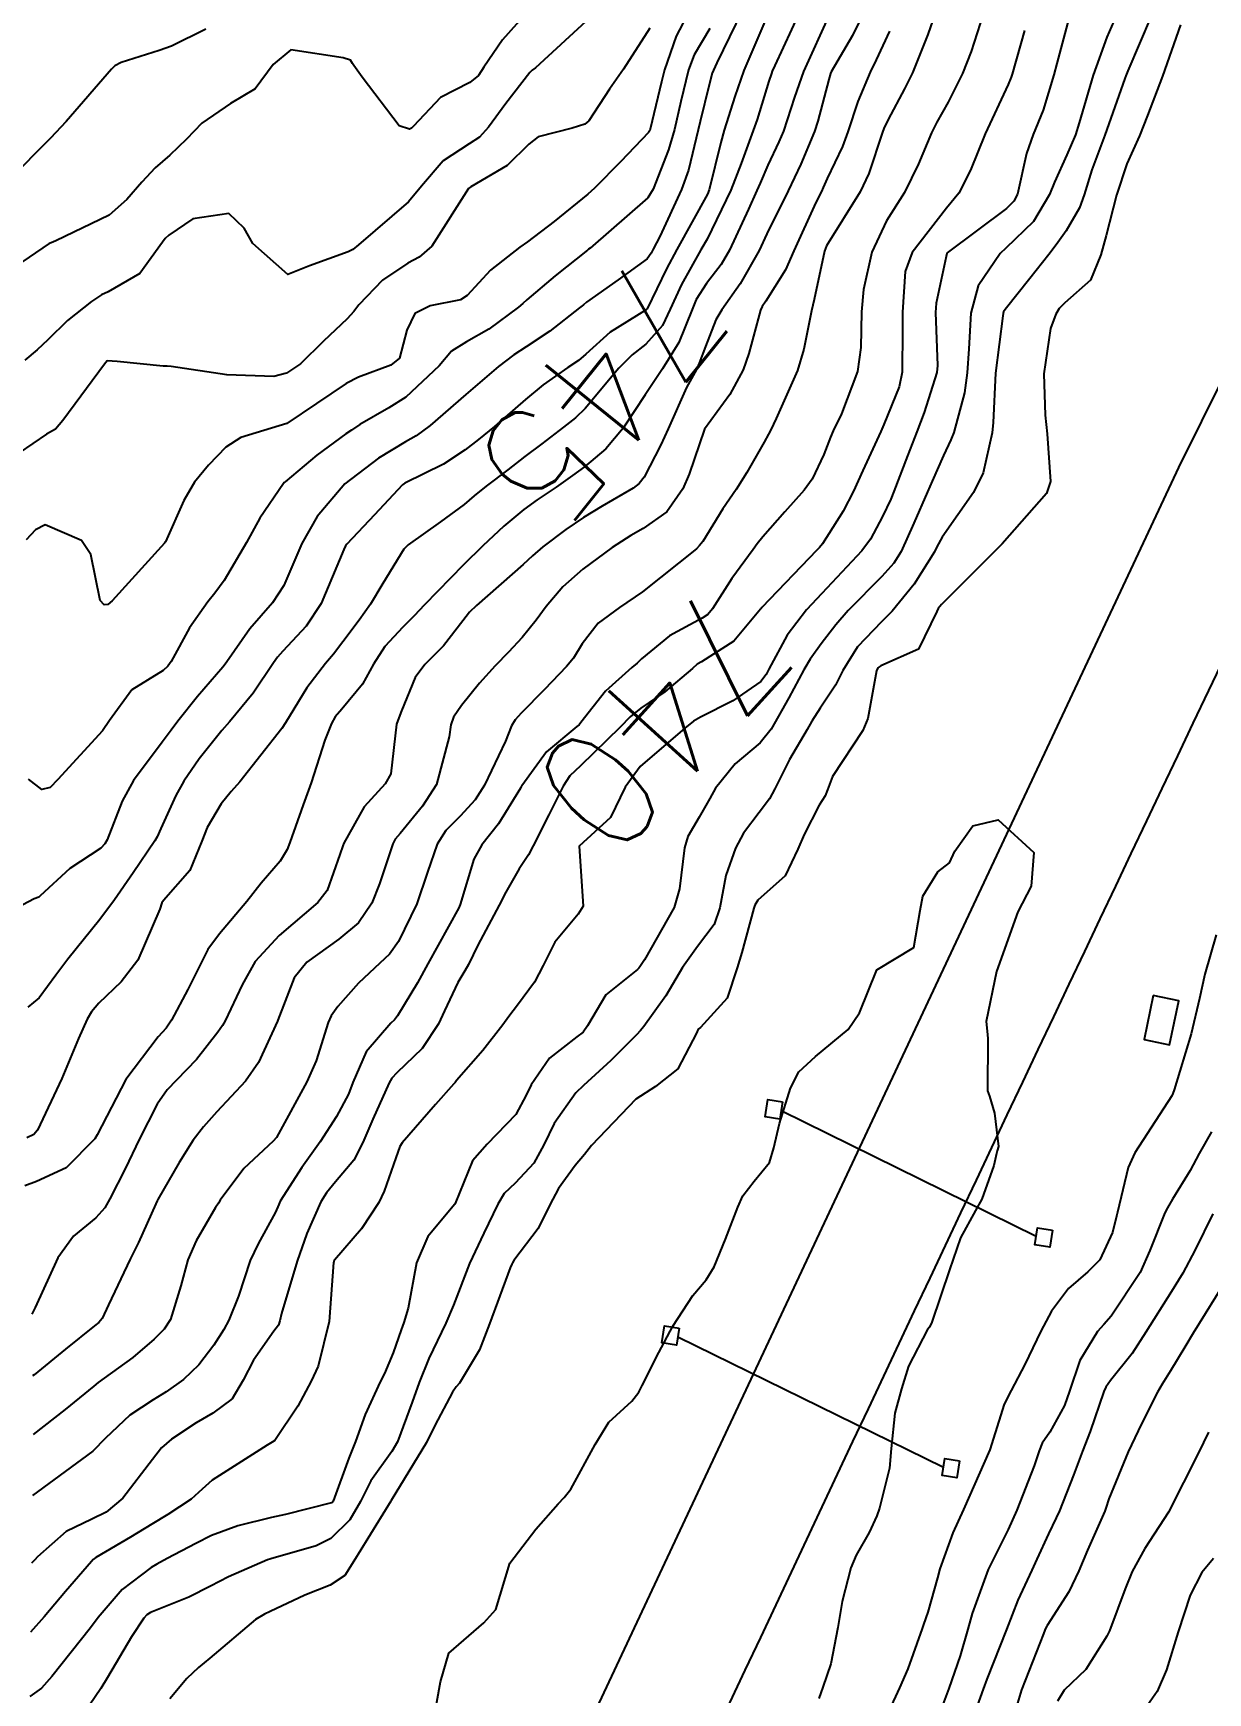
# Model space of a CAD drawing. Header units: metres. Extents: x 318500 to 325275, y 7408834 to 7428799.
# Drawn here: x 320055.1 to 320094.4, y 7411945.8 to 7412001.3 of the extents above; entities that cross this region are included whole.
import ezdxf
from ezdxf.enums import TextEntityAlignment as Align

# ---------------------------------------------------------------- set-up
doc = ezdxf.new("R2010")
doc.units = ezdxf.units.M
doc.header["$MEASUREMENT"] = 0
for name, color, linetype in [('Armário', 45, 'Continuous'), ('Cotas', 45, 'Continuous'), ('Curvas de Nivel 1m', 11, 'Continuous'), ('Curvas de Nivel 5m', 15, 'Continuous'), ('Linha Férrea', 20, 'Continuous'), ('Pórticos', 45, 'Continuous')]:
    doc.layers.add(name, color=color, linetype=linetype)
doc.styles.add('Style-STANDARD', font='STANDARD.shx')

msp = doc.modelspace()

# ---------------------------------------------------------------- linework, layer by layer
at = {"layer": 'Armário'}
msp.add_lwpolyline([(320092.57, 7411969.08), (320092.261, 7411967.603), (320093.115, 7411967.424), (320093.424, 7411968.901)], close=True, dxfattribs=at)
at = {"layer": 'Curvas de Nivel 1m', "flags": 128}
for points, elevation in [([(320078.823, 7412002.004), (320077.97, 7412000.264), (320077.854, 7412000.018), (320077.818, 7411999.919), (320077.713, 7411999.525), (320077.411, 7411998.306), (320077.348, 7411998.023), (320077.023, 7411996.673), (320076.794, 7411996.029), (320076.064, 7411994.455), (320075.845, 7411994.037), (320075.773, 7411993.903), (320075.635, 7411993.71), (320074.675, 7411993.004), (320073.613, 7411992.262), (320073.507, 7411992.176), (320073.382, 7411992.072), (320072.389, 7411991.291), (320071.59, 7411990.764), (320071.184, 7411990.498), (320070.665, 7411990.104), (320069.57, 7411989.168), (320068.377, 7411988.138), (320067.908, 7411987.791), (320067.552, 7411987.589), (320066.656, 7411987.046), (320065.53, 7411986.188), (320064.6, 7411985.098), (320064.092, 7411984.191), (320063.486, 7411982.783), (320063.107, 7411982.206), (320062.346, 7411981.337), (320061.575, 7411980.228), (320061.526, 7411980.152), (320061.447, 7411980.06), (320060.597, 7411979.074), (320059.939, 7411978.245), (320059.716, 7411977.948), (320059.413, 7411977.549), (320058.456, 7411976.264), (320058.08, 7411975.579), (320057.573, 7411974.277), (320057.501, 7411974.145), (320057.366, 7411974.006), (320056.331, 7411973.319), (320055.341, 7411972.403), (320055.289, 7411972.363), (320055.137, 7411972.312), (320053.963, 7411971.695)], 748), ([(320071.74, 7412002.079), (320070.806, 7412001.032), (320070.179, 7412000.115), (320069.993, 7411999.84), (320069.712, 7411999.604), (320068.732, 7411999.107), (320067.827, 7411998.148), (320067.761, 7411998.077), (320067.688, 7411998.045), (320067.346, 7411998.155), (320066.106, 7411999.782), (320065.824, 7412000.178), (320065.788, 7412000.246), (320065.722, 7412000.349), (320065.469, 7412000.436), (320063.725, 7412000.701), (320063.128, 7412000.209), (320062.531, 7411999.395), (320061.7, 7411998.899), (320060.745, 7411998.244), (320060.226, 7411997.708), (320059.674, 7411997.181), (320059.183, 7411996.749), (320058.74, 7411996.269), (320058.231, 7411995.698), (320057.649, 7411995.175), (320055.863, 7411994.307), (320055.7, 7411994.248), (320055.639, 7411994.219), (320054.506, 7411993.448)], 753), ([(320080.751, 7412001.975), (320079.905, 7412000.17), (320079.826, 7411999.988), (320079.797, 7411999.911), (320079.715, 7411999.647), (320079.319, 7411998.372), (320079.185, 7411997.998), (320078.779, 7411996.898), (320078.44, 7411996.008), (320077.644, 7411994.368), (320077.44, 7411994.013), (320076.79, 7411992.855), (320076.411, 7411992.028), (320076.15, 7411991.484), (320075.592, 7411990.86), (320075.135, 7411990.498), (320074.691, 7411990.053), (320073.566, 7411988.705), (320073.241, 7411988.395), (320072.838, 7411988.077), (320072.113, 7411987.523), (320071.545, 7411987.097), (320070.977, 7411986.659), (320070.254, 7411986.109), (320069.857, 7411985.783), (320069.521, 7411985.498), (320068.726, 7411984.918), (320067.64, 7411984.148), (320067.498, 7411983.998), (320066.793, 7411982.851), (320066.39, 7411982.161), (320066.008, 7411981.629), (320065.461, 7411980.897), (320065.144, 7411980.486), (320064.883, 7411980.179), (320064.26, 7411979.365), (320063.543, 7411978.198), (320063.418, 7411978.005), (320062.01, 7411976.221), (320061.728, 7411975.892), (320061.389, 7411975.482), (320060.919, 7411974.692), (320060.748, 7411974.236), (320060.337, 7411973.259), (320059.461, 7411972.249), (320059.411, 7411972.178), (320059.337, 7411971.965), (320058.605, 7411970.261), (320058.047, 7411969.53), (320057.298, 7411968.818), (320057.051, 7411968.526), (320056.913, 7411968.286), (320056.623, 7411967.633), (320056.063, 7411966.298), (320055.243, 7411964.573), (320055.129, 7411964.424), (320054.888, 7411964.314)], 746), ([(320079.705, 7412001.956), (320078.873, 7412000.003), (320078.571, 7411999.143), (320078.218, 7411998.012), (320078.099, 7411997.598), (320077.718, 7411996.019), (320077.659, 7411995.87), (320076.637, 7411994.025), (320076.288, 7411993.372), (320075.636, 7411992.04), (320075.626, 7411992.024), (320075.609, 7411992.007), (320074.399, 7411991.257), (320073.587, 7411990.523), (320073.345, 7411990.311), (320072.989, 7411990.076), (320072.165, 7411989.494), (320071.569, 7411989.007), (320070.528, 7411988.105), (320069.998, 7411987.669), (320069.548, 7411987.319), (320068.83, 7411986.841), (320067.531, 7411986.207), (320067.496, 7411986.185), (320067.453, 7411986.151), (320066.523, 7411985.152), (320065.589, 7411984.169), (320065.552, 7411984.117), (320065.498, 7411983.985), (320064.737, 7411982.181), (320064.235, 7411981.422), (320063.456, 7411980.589), (320063.27, 7411980.386), (320063.136, 7411980.205), (320062.463, 7411979.186), (320061.669, 7411978.226), (320061.417, 7411977.941), (320060.658, 7411976.987), (320060.14, 7411976.243), (320059.878, 7411975.76), (320059.376, 7411974.662), (320059.245, 7411974.379), (320059.175, 7411974.253), (320058.442, 7411973.175), (320057.817, 7411972.273), (320057.333, 7411971.612), (320056.256, 7411970.296), (320055.856, 7411969.758), (320055.3, 7411968.996), (320054.928, 7411968.682)], 747), ([(320082.891, 7412001.949), (320082.512, 7412001.179), (320081.798, 7411999.959), (320081.777, 7411999.902), (320081.716, 7411999.707), (320081.346, 7411998.314), (320081.236, 7411997.967), (320080.777, 7411996.87), (320080.353, 7411995.98), (320079.646, 7411994.545), (320079.388, 7411993.993), (320078.753, 7411992.869), (320078.142, 7411992.005), (320077.94, 7411991.672), (320077.592, 7411990.777), (320077.38, 7411990.216), (320077.286, 7411990.014), (320076.959, 7411989.405), (320076.341, 7411988.028), (320076.098, 7411987.486), (320075.536, 7411986.413), (320075.374, 7411986.201), (320075.173, 7411986.045), (320074.139, 7411985.442), (320073.515, 7411985.062), (320072.921, 7411984.663), (320072.148, 7411984.084), (320071.804, 7411983.78), (320071.494, 7411983.485), (320069.936, 7411982.113), (320069.702, 7411981.891), (320069.472, 7411981.6), (320068.824, 7411980.765), (320068.201, 7411980.139), (320067.875, 7411979.712), (320067.427, 7411978.594), (320067.299, 7411978.274), (320067.259, 7411978.152), (320067.063, 7411976.493), (320066.876, 7411976.155), (320066.169, 7411975.381), (320065.49, 7411974.169), (320065.455, 7411974.083), (320065.364, 7411973.789), (320064.933, 7411972.59), (320064.629, 7411972.181), (320063.329, 7411971.083), (320062.531, 7411970.212), (320062.097, 7411969.429), (320061.527, 7411968.226), (320061.44, 7411968.076), (320061.284, 7411967.849), (320060.57, 7411966.937), (320059.894, 7411966.244), (320059.581, 7411965.922), (320059.252, 7411965.441), (320058.642, 7411964.259), (320058.193, 7411963.298), (320057.668, 7411962.273), (320057.502, 7411961.979), (320057.2, 7411961.636), (320056.455, 7411961.027), (320055.932, 7411960.299), (320055.163, 7411958.638), (320055.056, 7411958.416)], 744), ([(320060.881, 7412001.392), (320059.726, 7412000.824), (320059.315, 7412000.674), (320058.049, 7412000.277), (320057.834, 7412000.163), (320057.717, 7412000.052), (320056.201, 7411998.302), (320055.682, 7411997.745), (320054.28, 7411996.331)], 754), ([(320075.734, 7412001.423), (320074.844, 7412000.053), (320074.384, 7411999.385), (320073.694, 7411998.325), (320073.556, 7411998.209), (320073.128, 7411998.078), (320071.994, 7411997.786), (320071.682, 7411997.545), (320070.953, 7411996.825), (320069.737, 7411996.119), (320069.659, 7411996.063), (320068.439, 7411994.138), (320068.018, 7411993.761), (320067.631, 7411993.559), (320066.784, 7411993.001), (320065.995, 7411992.166), (320065.829, 7411991.946), (320065.603, 7411991.706), (320064.814, 7411990.959), (320064.046, 7411990.193), (320063.577, 7411989.891), (320063.148, 7411989.779), (320061.576, 7411989.835), (320059.718, 7411990.11), (320059.579, 7411990.119), (320059.448, 7411990.121), (320057.912, 7411990.275), (320057.58, 7411990.296), (320057.485, 7411990.188), (320056.096, 7411988.302), (320055.844, 7411988.017), (320055.553, 7411987.845), (320054.637, 7411987.226)], 751), ([(320073.737, 7412001.776), (320071.9, 7412000.097), (320071.797, 7412000.02), (320071.718, 7411999.942), (320070.908, 7411998.901), (320070.332, 7411998.114), (320070.029, 7411997.773), (320069.681, 7411997.552), (320068.818, 7411996.988), (320068.093, 7411996.144), (320067.655, 7411995.619), (320065.981, 7411994.175), (320065.795, 7411994.021), (320065.636, 7411993.94), (320064.346, 7411993.472), (320063.625, 7411993.186), (320062.455, 7411994.218), (320062.157, 7411994.734), (320061.65, 7411995.227), (320060.443, 7411995.043), (320059.642, 7411994.499), (320059.516, 7411994.386), (320059.433, 7411994.262), (320058.67, 7411993.218), (320057.615, 7411992.61), (320057.386, 7411992.51), (320057.053, 7411992.288), (320056.254, 7411991.646), (320055.59, 7411991.006), (320055.233, 7411990.666), (320054.825, 7411990.318)], 752), ([(320077.734, 7412001.408), (320077.216, 7412000.535), (320077.027, 7412000.027), (320076.766, 7411998.968), (320076.55, 7411998.031), (320076.356, 7411997.357), (320075.84, 7411996.038), (320075.657, 7411995.75), (320073.735, 7411994.069), (320073.68, 7411994.029), (320073.639, 7411994), (320072.563, 7411993.144), (320071.614, 7411992.336), (320071.483, 7411992.221), (320071.333, 7411992.094), (320070.344, 7411991.363), (320069.592, 7411990.93), (320069.097, 7411990.618), (320068.683, 7411990.133), (320067.569, 7411989.084), (320066.994, 7411988.728), (320066.033, 7411988.165), (320065.745, 7411987.98), (320065.555, 7411987.853), (320064.585, 7411987.144), (320063.531, 7411986.249), (320063.503, 7411986.228), (320063.478, 7411986.201), (320062.686, 7411985.039), (320062.243, 7411984.219), (320061.487, 7411982.952), (320061.181, 7411982.535), (320060.941, 7411982.235), (320060.336, 7411981.372), (320059.717, 7411980.247), (320059.609, 7411980.087), (320059.445, 7411979.946), (320058.407, 7411979.294), (320057.654, 7411978.276), (320057.416, 7411977.928), (320055.929, 7411976.302), (320055.668, 7411976.034), (320055.395, 7411975.965), (320054.951, 7411976.314)], 749), ([(320091.328, 7412001.836), (320091.016, 7412001.118), (320090.563, 7411999.847), (320090.096, 7411998.254), (320089.971, 7411997.856), (320089.683, 7411997.185), (320089.263, 7411996.275), (320089.098, 7411995.866), (320088.56, 7411994.963), (320087.643, 7411994.061), (320087.451, 7411993.883), (320086.708, 7411992.809), (320086.469, 7411991.897), (320086.398, 7411990.698), (320086.344, 7411989.899), (320086.253, 7411989.227), (320085.894, 7411987.905), (320085.801, 7411987.662), (320085.548, 7411987.134), (320085.17, 7411986.279), (320085.017, 7411985.915), (320084.561, 7411984.873), (320084.131, 7411983.924), (320083.89, 7411983.532), (320083.492, 7411983.091), (320082.368, 7411981.947), (320081.955, 7411981.47), (320081.463, 7411980.833), (320081.096, 7411980.325), (320080.885, 7411979.968), (320080.383, 7411979.028), (320079.789, 7411977.984), (320079.415, 7411977.52), (320078.585, 7411976.822), (320077.925, 7411976.005), (320077.737, 7411975.665), (320077.385, 7411975.035), (320077.001, 7411974.391), (320076.89, 7411974.017), (320076.727, 7411972.642), (320076.542, 7411972.022), (320075.55, 7411970.265), (320075.396, 7411970.039), (320075.365, 7411969.993), (320075.319, 7411969.948), (320074.261, 7411969.101), (320073.648, 7411968.065), (320073.5, 7411967.854), (320073.284, 7411967.69), (320072.373, 7411966.98), (320071.757, 7411966.085), (320071.596, 7411965.747), (320071.25, 7411965.095), (320070.287, 7411964.104), (320069.792, 7411963.552), (320069.223, 7411962.12), (320069.21, 7411962.095), (320068.307, 7411961.019), (320067.929, 7411960.139), (320067.647, 7411958.625), (320067.497, 7411958.145), (320067.408, 7411957.895), (320067.145, 7411957.131), (320066.856, 7411956.431), (320066.709, 7411956.154), (320066.209, 7411955.064), (320065.882, 7411954.162), (320065.66, 7411953.599), (320065.135, 7411952.169), (320065.115, 7411952.134), (320065.079, 7411952.106), (320063.54, 7411951.726), (320063.071, 7411951.615), (320061.943, 7411951.34), (320061.062, 7411951.017), (320060.539, 7411950.754), (320059.587, 7411950.245), (320059.238, 7411950.058), (320059.046, 7411949.952), (320058.082, 7411949.216), (320057.279, 7411948.276), (320057.017, 7411947.93), (320055.728, 7411946.299), (320055.381, 7411945.917), (320054.99, 7411945.639)], 738), ([(320089.748, 7412001.745), (320089.348, 7412000.241), (320089.245, 7411999.865), (320088.888, 7411998.682), (320088.557, 7411997.871), (320088.326, 7411997.231), (320088.026, 7411995.876), (320087.909, 7411995.634), (320087.663, 7411995.398), (320085.68, 7411993.909), (320085.661, 7411993.888), (320085.638, 7411993.791), (320085.306, 7411992.222), (320085.283, 7411991.913), (320085.357, 7411990.148), (320085.33, 7411989.913), (320084.909, 7411988.575), (320084.657, 7411987.919), (320084.343, 7411987.127), (320083.889, 7411985.926), (320083.786, 7411985.668), (320083.517, 7411985.092), (320083.111, 7411984.331), (320082.826, 7411983.94), (320081.486, 7411982.515), (320080.969, 7411981.968), (320080.324, 7411981.121), (320079.711, 7411979.986), (320079.624, 7411979.811), (320079.444, 7411979.573), (320078.503, 7411978.931), (320077.426, 7411978.386), (320077.192, 7411978.245), (320076.897, 7411978.018), (320075.407, 7411976.737), (320074.904, 7411976.047), (320074.409, 7411975.03), (320073.37, 7411974.07), (320073.5, 7411972.068), (320073.337, 7411971.799), (320072.547, 7411970.859), (320072.156, 7411970.082), (320071.87, 7411969.526), (320071.3, 7411968.754), (320071.014, 7411968.375), (320070.813, 7411968.097), (320070.144, 7411967.24), (320069.262, 7411966.23), (320069.213, 7411966.169), (320069.175, 7411966.121), (320068.556, 7411965.433), (320067.45, 7411964.147), (320067.365, 7411964.021), (320067.232, 7411963.648), (320066.84, 7411962.529), (320066.663, 7411962.155), (320066.086, 7411961.272), (320065.181, 7411960.221), (320065.163, 7411960.187), (320065.154, 7411960.17), (320065.152, 7411960.143), (320065.006, 7411958.172), (320064.638, 7411956.677), (320064.404, 7411956.181), (320063.957, 7411955.347), (320063.184, 7411954.199), (320063.099, 7411954.134), (320062.931, 7411954.036), (320061.086, 7411952.867), (320060.75, 7411952.567), (320060.385, 7411952.237), (320059.601, 7411951.716), (320059.067, 7411951.397), (320058.358, 7411950.963), (320057.194, 7411950.278), (320057.11, 7411950.218), (320057.048, 7411950.153), (320056.18, 7411949.146), (320055.469, 7411948.303), (320055.015, 7411947.783)], 739), ([(320086.879, 7412001.893), (320086.48, 7412000.648), (320086.186, 7411999.903), (320085.706, 7411998.949), (320085.333, 7411998.278), (320085.153, 7411997.918), (320084.717, 7411996.882), (320084.243, 7411995.931), (320083.65, 7411994.98), (320083.152, 7411993.937), (320082.875, 7411992.688), (320082.81, 7411991.942), (320082.788, 7411990.746), (320082.674, 7411989.944), (320082.145, 7411988.53), (320081.865, 7411987.955), (320081.77, 7411987.744), (320081.548, 7411987.171), (320081.156, 7411986.345), (320080.893, 7411985.97), (320080.249, 7411985.249), (320079.506, 7411984.412), (320079.321, 7411984.174), (320079.184, 7411983.993), (320078.469, 7411983.021), (320077.828, 7411982.007), (320077.671, 7411981.814), (320077.475, 7411981.692), (320076.391, 7411981.101), (320075.454, 7411980.334), (320075.304, 7411980.191), (320075.129, 7411980.045), (320074.246, 7411979.25), (320073.422, 7411978.208), (320073.363, 7411978.129), (320073.287, 7411978.071), (320072.268, 7411977.225), (320071.444, 7411976.09), (320071.427, 7411976.062), (320071.399, 7411976.008), (320070.668, 7411974.814), (320070.114, 7411974.109), (320069.842, 7411973.634), (320069.389, 7411972.119), (320069.339, 7411972.004), (320068.299, 7411970.135), (320067.953, 7411969.498), (320067.294, 7411968.398), (320067.184, 7411968.259), (320067.071, 7411968.152), (320066.238, 7411967.197), (320065.797, 7411966.165), (320065.649, 7411965.774), (320065.249, 7411965.031), (320064.697, 7411964.178), (320064.087, 7411963.327), (320063.363, 7411962.198), (320063.315, 7411962.092), (320063.204, 7411961.829), (320062.63, 7411960.767), (320062.363, 7411960.212), (320061.971, 7411959.021), (320061.649, 7411958.223), (320061.475, 7411957.905), (320061.147, 7411957.387), (320060.648, 7411956.724), (320060.129, 7411956.24), (320059.546, 7411955.823), (320059.12, 7411955.56), (320058.336, 7411955.038), (320057.519, 7411954.274), (320057.096, 7411953.844), (320055.252, 7411952.478), (320055.08, 7411952.357)], 741), ([(320085.273, 7412001.917), (320085.033, 7412001.215), (320084.511, 7411999.928), (320084.25, 7411999.394), (320083.697, 7411998.373), (320083.562, 7411998.071), (320083.517, 7411997.942), (320083.057, 7411996.558), (320082.764, 7411995.949), (320081.642, 7411994.139), (320081.573, 7411993.961), (320081.229, 7411992.352), (320081.135, 7411991.967), (320080.876, 7411990.686), (320080.668, 7411989.974), (320079.954, 7411988.374), (320079.777, 7411987.987), (320079.702, 7411987.844), (320079.554, 7411987.581), (320078.97, 7411986.564), (320078.616, 7411985.999), (320078.171, 7411985.353), (320077.504, 7411984.258), (320077.396, 7411984.118), (320077.289, 7411984.013), (320075.485, 7411982.571), (320074.715, 7411982.051), (320074.005, 7411981.529), (320073.462, 7411980.839), (320073.172, 7411980.355), (320072.947, 7411980.075), (320072.209, 7411979.312), (320071.426, 7411978.514), (320071.224, 7411978.292), (320071.103, 7411978.095), (320070.902, 7411977.585), (320070.201, 7411976.108), (320069.885, 7411975.62), (320069.384, 7411975.078), (320068.91, 7411974.594), (320068.615, 7411974.131), (320068.294, 7411973.197), (320067.933, 7411972.141), (320067.327, 7411970.886), (320067.02, 7411970.456), (320066.701, 7411970.156), (320065.987, 7411969.486), (320065.298, 7411968.708), (320065.071, 7411968.396), (320064.972, 7411968.175), (320064.563, 7411966.888), (320064.26, 7411966.185), (320063.241, 7411964.33), (320063.131, 7411964.202), (320062.149, 7411963.294), (320061.357, 7411962.228), (320061.303, 7411962.135), (320061.206, 7411961.984), (320060.55, 7411960.876), (320060.28, 7411960.239), (320060.046, 7411959.366), (320059.694, 7411958.245), (320059.485, 7411957.917), (320059.15, 7411957.58), (320058.434, 7411956.967), (320057.479, 7411956.275), (320057.275, 7411956.131), (320057.126, 7411956.017), (320056.177, 7411955.231), (320055.101, 7411954.394)], 742), ([(320092.498, 7412001.819), (320091.723, 7411999.999), (320091.656, 7411999.831), (320091.622, 7411999.735), (320090.945, 7411997.841), (320090.519, 7411996.688), (320090.258, 7411995.851), (320090.101, 7411995.416), (320089.652, 7411994.647), (320089.318, 7411994.182), (320089.073, 7411993.859), (320088.445, 7411993.05), (320087.612, 7411992.011), (320087.559, 7411991.932), (320087.543, 7411991.881), (320087.535, 7411991.807), (320087.287, 7411989.885), (320087.209, 7411988.241), (320087.178, 7411987.886), (320086.875, 7411986.555), (320086.56, 7411985.895), (320085.507, 7411984.405), (320085.333, 7411984.082), (320085.25, 7411983.913), (320084.575, 7411982.833), (320083.83, 7411981.926), (320083.66, 7411981.746), (320083.475, 7411981.576), (320082.671, 7411980.733), (320082.186, 7411979.949), (320081.941, 7411979.454), (320081.431, 7411978.684), (320081.144, 7411978.244), (320080.987, 7411977.966), (320080.405, 7411976.97), (320079.912, 7411975.982), (320079.732, 7411975.648), (320079.388, 7411975.199), (320078.864, 7411974.509), (320078.592, 7411973.998), (320078.273, 7411973.084), (320078.072, 7411972.003), (320077.886, 7411971.453), (320077.327, 7411970.719), (320076.825, 7411970.017), (320076.263, 7411969.069), (320075.527, 7411968.036), (320075.42, 7411967.906), (320075.286, 7411967.766), (320074.422, 7411966.904), (320073.505, 7411966.066), (320073.257, 7411965.817), (320072.53, 7411964.794), (320072.182, 7411964.081), (320071.846, 7411963.468), (320071.221, 7411962.796), (320070.856, 7411962.455), (320070.644, 7411962.098), (320070.176, 7411961.125), (320069.7, 7411960.112), (320069.166, 7411958.721), (320068.907, 7411958.124), (320068.335, 7411956.94), (320068.017, 7411956.137), (320067.783, 7411955.477), (320067.286, 7411954.147), (320067.097, 7411953.824), (320066.399, 7411952.845), (320066.052, 7411952.16), (320065.696, 7411951.538), (320065.061, 7411950.913), (320064.567, 7411950.668), (320063.051, 7411950.24), (320063.019, 7411950.232), (320062.941, 7411950.202), (320061.632, 7411949.631), (320061.036, 7411949.327), (320060.309, 7411948.959), (320059.023, 7411948.445), (320058.906, 7411948.368), (320058.803, 7411948.253), (320058.39, 7411947.635), (320057.584, 7411946.271), (320057.367, 7411945.902), (320056.986, 7411945.34)], 737), ([(320093.479, 7412001.537), (320092.878, 7411999.813), (320092.381, 7411998.5), (320092.105, 7411997.824), (320091.681, 7411996.883), (320091.344, 7411995.835), (320090.995, 7411994.494), (320090.811, 7411993.838), (320090.473, 7411992.995), (320089.616, 7411992.238), (320089.421, 7411992.045), (320089.305, 7411991.855), (320089.128, 7411991.38), (320088.912, 7411989.86), (320088.948, 7411988.481), (320089.016, 7411987.858), (320089.134, 7411986.258), (320088.993, 7411985.858), (320087.513, 7411984.177), (320087.227, 7411983.884), (320085.482, 7411982.148), (320085.374, 7411982.018), (320085.326, 7411981.912), (320084.717, 7411980.662), (320083.452, 7411980.095), (320083.354, 7411980.029), (320083.31, 7411979.932), (320083.021, 7411978.341), (320082.858, 7411977.938), (320081.845, 7411976.394), (320081.67, 7411975.956), (320081.598, 7411975.756), (320081.392, 7411975.443), (320080.89, 7411974.454), (320080.683, 7411973.97), (320080.251, 7411973.082), (320079.344, 7411972.263), (320079.24, 7411972.093), (320079.212, 7411971.991), (320078.803, 7411970.518), (320078.645, 7411969.997), (320078.319, 7411968.985), (320077.421, 7411968.009), (320077.344, 7411967.954), (320077.287, 7411967.819), (320076.662, 7411966.626), (320075.921, 7411966.03), (320075.256, 7411965.608), (320073.773, 7411964.062), (320073.545, 7411963.756), (320073.23, 7411963.386), (320072.676, 7411962.618), (320072.389, 7411962.078), (320071.994, 7411961.286), (320071.182, 7411960.214), (320071.133, 7411960.138), (320071.109, 7411960.091), (320071.061, 7411959.974), (320070.361, 7411958.102), (320070.032, 7411957.222), (320069.36, 7411956.117), (320069.256, 7411955.991), (320069.125, 7411955.813), (320068.539, 7411954.698), (320068.259, 7411954.133), (320067.08, 7411952.184), (320067.067, 7411952.164), (320066.299, 7411950.92), (320065.826, 7411950.162), (320065.526, 7411949.682), (320065.038, 7411949.353), (320064.191, 7411949.024), (320063.024, 7411948.476), (320062.839, 7411948.387), (320062.544, 7411948.207), (320061.007, 7411946.917), (320060.636, 7411946.601), (320060.24, 7411946.238), (320059.675, 7411945.558)], 736), ([(320083.741, 7412001.324), (320083.301, 7412000.369), (320083.097, 7411999.946), (320082.687, 7411998.969), (320082.353, 7411997.953), (320082.172, 7411997.465), (320081.666, 7411996.392), (320081.532, 7411996.092), (320081.468, 7411995.963), (320081.284, 7411995.594), (320080.546, 7411993.976), (320080.265, 7411993.346), (320079.615, 7411992.299), (320079.49, 7411992.113), (320079.433, 7411991.992), (320079.042, 7411990.542), (320078.847, 7411989.997), (320078.404, 7411989.17), (320077.56, 7411988.01), (320077.045, 7411986.51), (320076.835, 7411986.02), (320076.293, 7411985.253), (320075.51, 7411984.687), (320075.094, 7411984.459), (320074.472, 7411984.055), (320073.493, 7411983.334), (320072.823, 7411982.741), (320072.257, 7411982.082), (320071.932, 7411981.627), (320071.464, 7411981.05), (320070.999, 7411980.554), (320070.559, 7411980.103), (320070.028, 7411979.524), (320069.43, 7411978.774), (320069.166, 7411978.382), (320069.068, 7411978.125), (320069.013, 7411977.723), (320068.597, 7411976.132), (320068.125, 7411975.403), (320067.375, 7411974.498), (320067.216, 7411974.308), (320067.132, 7411974.152), (320066.692, 7411972.815), (320066.434, 7411972.159), (320065.988, 7411971.509), (320065.328, 7411970.963), (320064.254, 7411970.186), (320063.835, 7411969.67), (320063.291, 7411968.249), (320063.277, 7411968.214), (320062.642, 7411966.837), (320062.205, 7411966.216), (320061.25, 7411965.188), (320060.799, 7411964.68), (320060.457, 7411964.238), (320059.982, 7411963.489), (320059.272, 7411962.249), (320059.25, 7411962.209), (320059.208, 7411962.114), (320058.628, 7411960.819), (320058.343, 7411960.263), (320057.622, 7411958.73), (320057.41, 7411958.276), (320057.294, 7411958.142), (320057.156, 7411958.031), (320056.188, 7411957.25), (320055.131, 7411956.396), (320055.08, 7411956.362)], 743), ([(320068.458, 7411944.648), (320068.731, 7411946.124), (320069.01, 7411947.082), (320070.172, 7411948.103), (320070.581, 7411948.542), (320071.05, 7411950.09), (320071.915, 7411951.234), (320072.668, 7411952.074), (320072.869, 7411952.286), (320073.085, 7411952.573), (320073.899, 7411954.058), (320074.359, 7411954.803), (320075.122, 7411955.51), (320075.356, 7411955.807), (320075.474, 7411956.035), (320076.035, 7411957.138), (320076.496, 7411958.02), (320077.17, 7411959.044), (320077.616, 7411959.566), (320077.876, 7411960.003), (320078.261, 7411960.932), (320078.67, 7411961.995), (320078.836, 7411962.374), (320079.223, 7411962.869), (320079.729, 7411963.486), (320079.876, 7411963.98), (320080.068, 7411964.797), (320080.433, 7411965.972), (320080.714, 7411966.523), (320081.276, 7411967.034), (320082.361, 7411967.944), (320082.742, 7411968.495), (320083.32, 7411969.93), (320084.56, 7411970.686), (320084.772, 7411971.916), (320084.865, 7411972.397), (320085.359, 7411973.209), (320085.753, 7411973.515), (320085.929, 7411973.902), (320086.532, 7411974.744), (320087.386, 7411974.95), (320088.579, 7411973.862), (320088.487, 7411972.729), (320088.039, 7411971.87), (320087.32, 7411969.88), (320086.975, 7411968.204), (320087.013, 7411967.884), (320087.037, 7411967.635), (320087.027, 7411965.883), (320087.089, 7411965.713), (320087.253, 7411965.145), (320087.388, 7411964.024), (320087.353, 7411963.878), (320087.329, 7411963.788), (320087.233, 7411963.396), (320086.834, 7411962.268), (320086.62, 7411961.889), (320086.117, 7411960.975), (320085.757, 7411959.901), (320085.162, 7411958.156), (320085.081, 7411957.99), (320085.02, 7411957.911), (320084.381, 7411956.678), (320084.148, 7411955.92), (320083.928, 7411955.111), (320083.802, 7411953.923), (320083.744, 7411953.273), (320083.41, 7411951.927), (320083.326, 7411951.677), (320083.068, 7411951.117), (320082.627, 7411950.366), (320082.454, 7411949.939), (320082.159, 7411948.817), (320082.018, 7411947.945), (320081.784, 7411946.725), (320081.521, 7411945.952), (320081.381, 7411945.568)], 736), ([(320094.516, 7411964.516), (320094.106, 7411963.787), (320093.8, 7411963.223), (320093.217, 7411962.261), (320093.043, 7411961.972), (320092.959, 7411961.804), (320092.456, 7411960.546), (320092.127, 7411959.816), (320091.165, 7411958.351), (320090.92, 7411958.075), (320090.707, 7411957.835), (320090.115, 7411956.871), (320089.766, 7411955.844), (320089.604, 7411955.364), (320089.109, 7411954.476), (320088.856, 7411954.101), (320088.748, 7411953.855), (320088.586, 7411953.349), (320088.008, 7411951.866), (320087.72, 7411951.221), (320087.05, 7411949.88), (320086.511, 7411948.405), (320086.361, 7411947.89), (320086.111, 7411946.993), (320085.733, 7411945.899), (320085.526, 7411945.368)], 734), ([(320094.566, 7411961.78), (320093.973, 7411960.569), (320093.557, 7411959.794), (320093.174, 7411959.178), (320092.315, 7411957.813), (320091.864, 7411957.105), (320091.136, 7411956.203), (320090.98, 7411955.984), (320090.916, 7411955.832), (320090.454, 7411954.492), (320090.202, 7411953.839), (320089.901, 7411953.033), (320089.428, 7411951.847), (320089.318, 7411951.606), (320089.068, 7411951.072), (320088.68, 7411950.231), (320088.502, 7411949.858), (320088.044, 7411948.856), (320087.66, 7411947.87), (320087.003, 7411946.209), (320086.877, 7411945.882), (320086.38, 7411944.488)], 733), ([(320095.047, 7411959.631), (320093.907, 7411957.789), (320093.626, 7411957.319), (320093.141, 7411956.529), (320092.862, 7411956.077), (320092.712, 7411955.806), (320092.174, 7411954.754), (320091.73, 7411953.821), (320091.084, 7411952.243), (320090.979, 7411951.933), (320090.945, 7411951.831), (320090.364, 7411950.533), (320090.077, 7411949.84), (320089.75, 7411949.132), (320089.022, 7411948.01), (320088.966, 7411947.905), (320088.941, 7411947.851), (320088.892, 7411947.726), (320088.158, 7411945.863), (320087.892, 7411944.961)], 732), ([(320094.416, 7411954.475), (320094.078, 7411953.785), (320093.08, 7411951.8), (320092.285, 7411950.588), (320091.866, 7411949.818), (320091.631, 7411949.232), (320091.103, 7411947.829), (320091.018, 7411947.647), (320090.309, 7411946.535), (320089.594, 7411945.844), (320089.366, 7411945.475)], 731)]:
    msp.add_lwpolyline(points, dxfattribs=dict(at, elevation=elevation))
at = {"layer": 'Curvas de Nivel 5m', "flags": 128}
for points, elevation in [([(320077.069, 7412002.027), (320076.609, 7412001.154), (320076.221, 7412000.035), (320076.121, 7411999.629), (320075.739, 7411998.04), (320075.728, 7411998.001), (320075.688, 7411997.93), (320074.759, 7411996.969), (320073.88, 7411996.067), (320073.658, 7411995.867), (320072.524, 7411994.957), (320071.642, 7411994.28), (320071.378, 7411994.094), (320070.403, 7411993.333), (320069.615, 7411992.486), (320069.398, 7411992.339), (320068.382, 7411992.138), (320067.868, 7411991.884), (320067.598, 7411991.321), (320067.351, 7411990.385), (320067.069, 7411990.155), (320065.988, 7411989.754), (320065.574, 7411989.538), (320063.584, 7411988.2), (320062.043, 7411987.732), (320061.548, 7411987.409), (320060.962, 7411986.812), (320060.497, 7411986.24), (320060.14, 7411985.624), (320059.531, 7411984.25), (320059.517, 7411984.232), (320059.5, 7411984.204), (320057.741, 7411982.276), (320057.6, 7411982.156), (320057.478, 7411982.139), (320057.347, 7411982.282), (320057.036, 7411983.828), (320056.722, 7411984.292), (320055.508, 7411984.816), (320055.176, 7411984.642), (320054.869, 7411984.316)], 750), ([(320081.749, 7412001.908), (320080.869, 7411999.973), (320080.564, 7411999.12), (320080.199, 7411997.982), (320080.049, 7411997.62), (320079.673, 7411996.842), (320079.417, 7411996.24), (320079.313, 7411995.995), (320079.026, 7411995.369), (320078.39, 7411994.003), (320078.114, 7411993.524), (320077.623, 7411992.881), (320077.279, 7411992.352), (320077.14, 7411992.017), (320076.702, 7411990.915), (320076.154, 7411990.031), (320075.571, 7411989.165), (320074.841, 7411988.051), (320074.254, 7411987.354), (320073.54, 7411986.75), (320073.146, 7411986.464), (320072.598, 7411986.079), (320071.963, 7411985.646), (320071.519, 7411985.33), (320070.843, 7411984.767), (320070.148, 7411984.11), (320069.494, 7411983.474), (320068.191, 7411982.139), (320067.85, 7411981.768), (320067.469, 7411981.389), (320066.865, 7411980.75), (320066.488, 7411980.16), (320066.115, 7411979.488), (320065.427, 7411978.654), (320065.206, 7411978.391), (320065.078, 7411978.175), (320064.855, 7411977.619), (320064.398, 7411976.185), (320064.13, 7411975.448), (320063.691, 7411974.195), (320063.601, 7411973.962), (320063.36, 7411973.566), (320062.728, 7411972.831), (320062.25, 7411972.216), (320061.329, 7411971.138), (320060.944, 7411970.613), (320060.752, 7411970.236), (320060.274, 7411969.272), (320059.733, 7411968.246), (320059.547, 7411967.986), (320059.282, 7411967.692), (320058.198, 7411966.266), (320057.241, 7411964.415), (320057.164, 7411964.281), (320056.206, 7411963.315), (320055.218, 7411962.861), (320054.823, 7411962.707)], 745), ([(320088.267, 7412001.35), (320087.847, 7411999.879), (320087.815, 7411999.782), (320087.715, 7411999.543), (320086.944, 7411997.891), (320086.452, 7411996.679), (320086.066, 7411995.904), (320085.655, 7411995.407), (320084.501, 7411993.921), (320084.27, 7411993.284), (320084.176, 7411991.924), (320084.18, 7411991.349), (320084.174, 7411989.924), (320084.067, 7411989.433), (320083.562, 7411988.169), (320083.452, 7411987.932), (320082.849, 7411986.632), (320082.547, 7411985.945), (320082.2, 7411985.27), (320081.503, 7411984.177), (320081.409, 7411984.054), (320081.321, 7411983.963), (320079.481, 7411982.055), (320079.45, 7411982.02), (320079.432, 7411981.99), (320078.542, 7411980.921), (320077.453, 7411980.228), (320077.314, 7411980.151), (320077.152, 7411980.014), (320076.231, 7411979.235), (320075.43, 7411978.684), (320075.072, 7411978.399), (320074.74, 7411978.05), (320073.407, 7411976.755), (320073.056, 7411976.421), (320072.825, 7411976.076), (320072.353, 7411975.113), (320071.826, 7411974.085), (320071.672, 7411973.78), (320071.358, 7411973.307), (320070.91, 7411972.533), (320070.694, 7411972.1), (320069.976, 7411970.76), (320069.659, 7411970.115), (320069.536, 7411969.897), (320069.311, 7411969.515), (320068.862, 7411968.561), (320068.655, 7411968.13), (320068.114, 7411967.3), (320067.265, 7411966.491), (320067.099, 7411966.315), (320067.012, 7411966.152), (320066.466, 7411964.939), (320066.128, 7411964.161), (320065.827, 7411963.568), (320065.22, 7411962.842), (320064.909, 7411962.48), (320064.728, 7411962.177), (320064.258, 7411961.12), (320063.929, 7411960.189), (320063.41, 7411958.444), (320063.357, 7411958.197), (320063.307, 7411958.048), (320063.155, 7411957.85), (320062.469, 7411956.881), (320062.127, 7411956.215), (320061.753, 7411955.588), (320061.113, 7411955.109), (320060.555, 7411954.789), (320059.727, 7411954.244), (320059.394, 7411953.95), (320059.093, 7411953.565), (320058.097, 7411952.265), (320057.544, 7411951.802), (320057.069, 7411951.567), (320056.205, 7411951.151), (320055.243, 7411950.307), (320055.152, 7411950.205), (320055.047, 7411950.088)], 740), ([(320094.668, 7411971.108), (320094.291, 7411969.785), (320094.121, 7411968.975), (320093.841, 7411967.792), (320093.271, 7411965.921), (320093.229, 7411965.801), (320093.185, 7411965.718), (320091.952, 7411963.819), (320091.727, 7411963.328), (320091.368, 7411961.828), (320091.343, 7411961.693), (320091.2, 7411961.155), (320090.781, 7411960.239), (320090.379, 7411959.838), (320089.737, 7411959.282), (320089.167, 7411958.525), (320088.812, 7411957.855), (320088.269, 7411956.737), (320087.813, 7411955.87), (320087.586, 7411955.41), (320087.1, 7411953.88), (320086.225, 7411951.893), (320085.86, 7411951.107), (320085.435, 7411949.904), (320085.351, 7411949.599), (320085.028, 7411948.456), (320084.889, 7411948.044), (320084.837, 7411947.912), (320084.361, 7411946.562), (320084.086, 7411945.919), (320083.732, 7411945.18)], 735), ([(320094.58, 7411950.254), (320094.196, 7411949.783), (320093.808, 7411949.019), (320093.404, 7411947.794), (320093.007, 7411946.525), (320092.705, 7411945.804), (320092, 7411944.8)], 730)]:
    msp.add_lwpolyline(points, dxfattribs=dict(at, elevation=elevation))
at = {"layer": 'Linha Férrea'}
for points in [[(320008.849, 7411791.346), (320030.524, 7411841.112, -0.005892), (320095.469, 7411981.456, -0.040973), (320184.859, 7412131.817, 0.030174), (320242.249, 7412223.402, 0.087341), (320281.936, 7412354.899, 0.031269), (320283.315, 7412417.5, 0.049266), (320270.595, 7412500.199, 0.016981), (320242.602, 7412592.989, -0.039479), (320216.599, 7412699.687, -0.043029)], [(319999.761, 7411780.131, -0.012111), (320067.92, 7411932.396), (320093.517, 7411986.921, -0.031236), (320158.178, 7412099.316), (320188.302, 7412144.403, 0.023786), (320233.279, 7412216.127, 0.100375), (320277.452, 7412355.71, 0.039979), (320279.279, 7412418.607, 0.052818), (320266.401, 7412501.008, 0.015985), (320243.121, 7412578.113, -0.022066), (320218.658, 7412665.024, -0.057292)]]:
    msp.add_lwpolyline(points, format="xyb", dxfattribs=at)
at = {"layer": 'Pórticos'}
for points in [[(320080.168, 7411965.515), (320080.079, 7411964.945), (320079.586, 7411965.022), (320079.675, 7411965.593)], [(320089.195, 7411961.233), (320089.105, 7411960.662), (320088.612, 7411960.74), (320088.702, 7411961.31)], [(320076.715, 7411957.951), (320076.625, 7411957.381), (320076.132, 7411957.458), (320076.222, 7411958.029)], [(320086.092, 7411953.513), (320086.002, 7411952.943), (320085.509, 7411953.02), (320085.599, 7411953.59)]]:
    msp.add_lwpolyline(points, close=True, dxfattribs=at)
for points in [[(320080.124, 7411965.23), (320088.657, 7411961.025)], [(320076.67, 7411957.666), (320085.554, 7411953.305)]]:
    msp.add_lwpolyline(points, dxfattribs=at)

# ---------------------------------------------------------------- texts
at = {"layer": 'Cotas', "style": 'Style-STANDARD'}
for s, rotation, p in [('745', 231.1356, (320074.101, 7411989.26, 745)), ('740', 227.7904, (320076.154, 7411978.269, 740))]:
    msp.add_text(s, height=4, rotation=rotation, dxfattribs=at).set_placement(p, align=Align.MIDDLE_CENTER)

doc.saveas('drawing.dxf')
